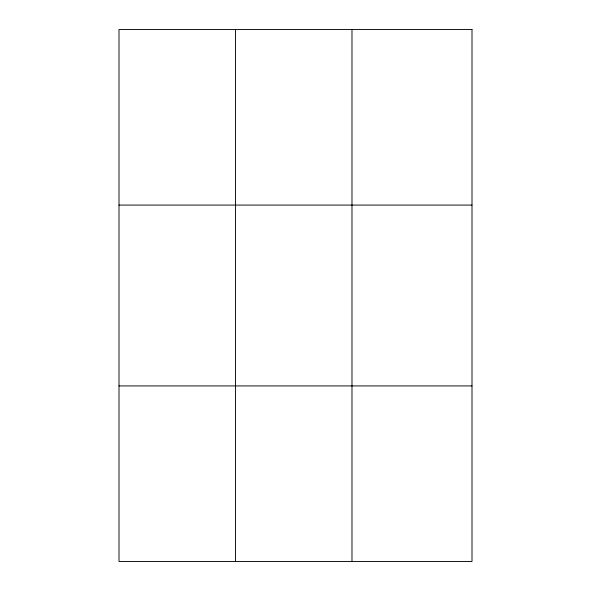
<?xml version="1.0" encoding="UTF-8"?>
<svg xmlns="http://www.w3.org/2000/svg" width="591" height="591" viewBox="0 0 591 591"><rect width="100%" height="100%" fill="white"/><g stroke="black" fill="none" stroke-linecap="round" stroke-linejoin="round"><path stroke-width="0.89" d="M235.491 561.45L235.491 29.55M351.985 561.45L351.985 29.55M118.998 205.077L472.002 205.077M118.998 385.923L472.002 385.923M472.002 29.55L472.002 561.45L118.998 561.45L118.998 29.55L472.002 29.55"/></g></svg>
